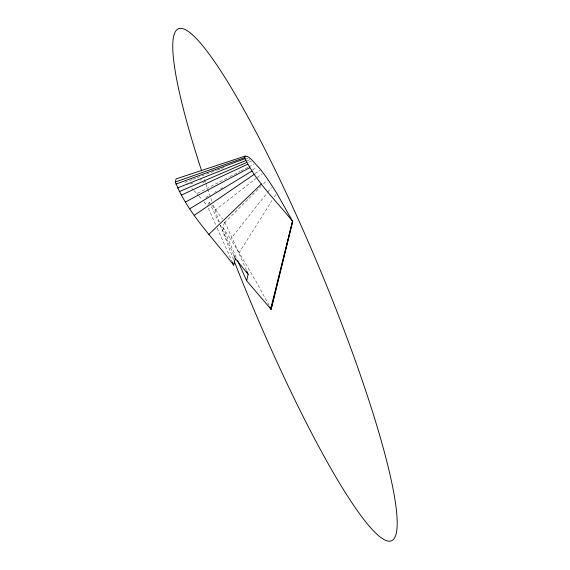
<?xml version="1.0" encoding="UTF-8"?>
<svg xmlns="http://www.w3.org/2000/svg" width="570" height="570" viewBox="0 0 570 570"><rect width="100%" height="100%" fill="white"/><g stroke="black" fill="none" stroke-linecap="round" stroke-linejoin="round"><path stroke-width="0.43" stroke-dasharray="2.85 2.14" d="M236.194 257.341L222.777 227.273L224.765 222.101L224.202 221.331M208.014 204.537L209.304 202.25L210.052 203.098M269.047 305.278L255.51 280.497L239.143 252.71L271.99 200.54M274.334 196.814L275.745 194.577M239.143 252.71L230.572 239.051L267.159 192.845M267.679 192.183L271.341 187.566M224.445 222.841L248.363 199.008M248.905 198.467L260.861 186.547M263.582 183.839L267.387 180.049M211.876 205.278L215.603 209.845L256.08 178.446M257.269 177.519L262.036 173.829M255.111 173.522L260.127 170.109M205.713 197.64L209.211 195.567M214.812 192.247L216.208 191.42M220.405 188.927L222.507 187.687M252.588 169.853L256.785 167.366M193.999 190.679L196.849 193.608L229.104 177.042M229.838 176.664L240.098 171.392M240.832 171.014L248.164 167.245M248.898 166.868L254.028 164.231M202.678 182.657L204.986 181.63M248.798 162.251L251.869 160.89M190.487 183.996L194.427 182.386M199.935 180.127L201.509 179.479M247.188 160.761L250.337 159.472M192.19 179.557L184.922 182.315L187.48 184.431M192.995 179.251L196.222 178.025M197.035 177.719L216.415 170.373M217.22 170.067L220.447 168.841M221.26 168.535L224.487 167.309M246.29 159.044L247.907 158.432M191.719 188.342L193.43 190.095M196.849 193.608L198.46 195.439M198.994 196.052L202.215 199.714M203.896 201.766L207.252 205.884M215.603 209.845L222.485 219.015M222.777 227.273L230.572 239.051M215.574 224.494L207.345 205.998M217.227 228.2L232.061 261.488M224.765 222.101A277.419 38.211 67.4 0 1 246.753 271.135M209.304 202.25A277.419 38.211 67.4 0 1 218.709 222.036M220.155 225.136A277.419 38.211 67.4 0 1 233.493 254.484M233.55 259.542A277.419 38.211 67.4 0 1 220.547 225.257M219.364 222.022A277.419 38.211 67.4 0 1 213.08 204.552M211.919 201.246A277.419 38.211 67.4 0 1 204.338 179.087"/><path stroke-width="0.85" d="M237.683 260.682L246.625 280.725L271.099 309.36L292.688 221.466L276.678 193.088L267.929 179.507L260.754 169.689L251.128 159.151L247.751 156.622L245.1 156.102L176.094 178.88L175.346 181.98C187.872 213.657 213.522 238.31 233.707 265.192L235.282 258.524A277.419 38.211 67.4 0 0 233.857 255.289M292.688 221.466C276.279 200.747 255.887 181.88 244.722 157.655L245.1 156.102M246.625 280.725L248.149 274.37A277.419 38.211 67.4 0 0 246.753 271.135M271.099 309.36L292.602 221.203M270.643 309.033L292.46 221.303M208.77 234.484L261.466 183.953M194.448 215.232L254.291 174.313M189.824 208.713L251.976 171.05M185.35 202.065L249.738 167.715M181.132 195.225L247.622 164.288M179.158 191.691L246.632 162.521M177.348 188.029L245.727 160.69M175.845 184.131L244.972 158.738M175.346 181.98L244.722 157.655M235.282 258.524L248.149 274.37M269.795 306.703L270.921 308.84M232.389 262.228L233.707 265.192M201.609 170.808A277.419 38.211 67.4 0 1 248.506 117.997A277.419 38.211 67.4 0 1 396.877 529.544A277.419 38.211 67.4 0 1 234.17 261.131"/></g></svg>
